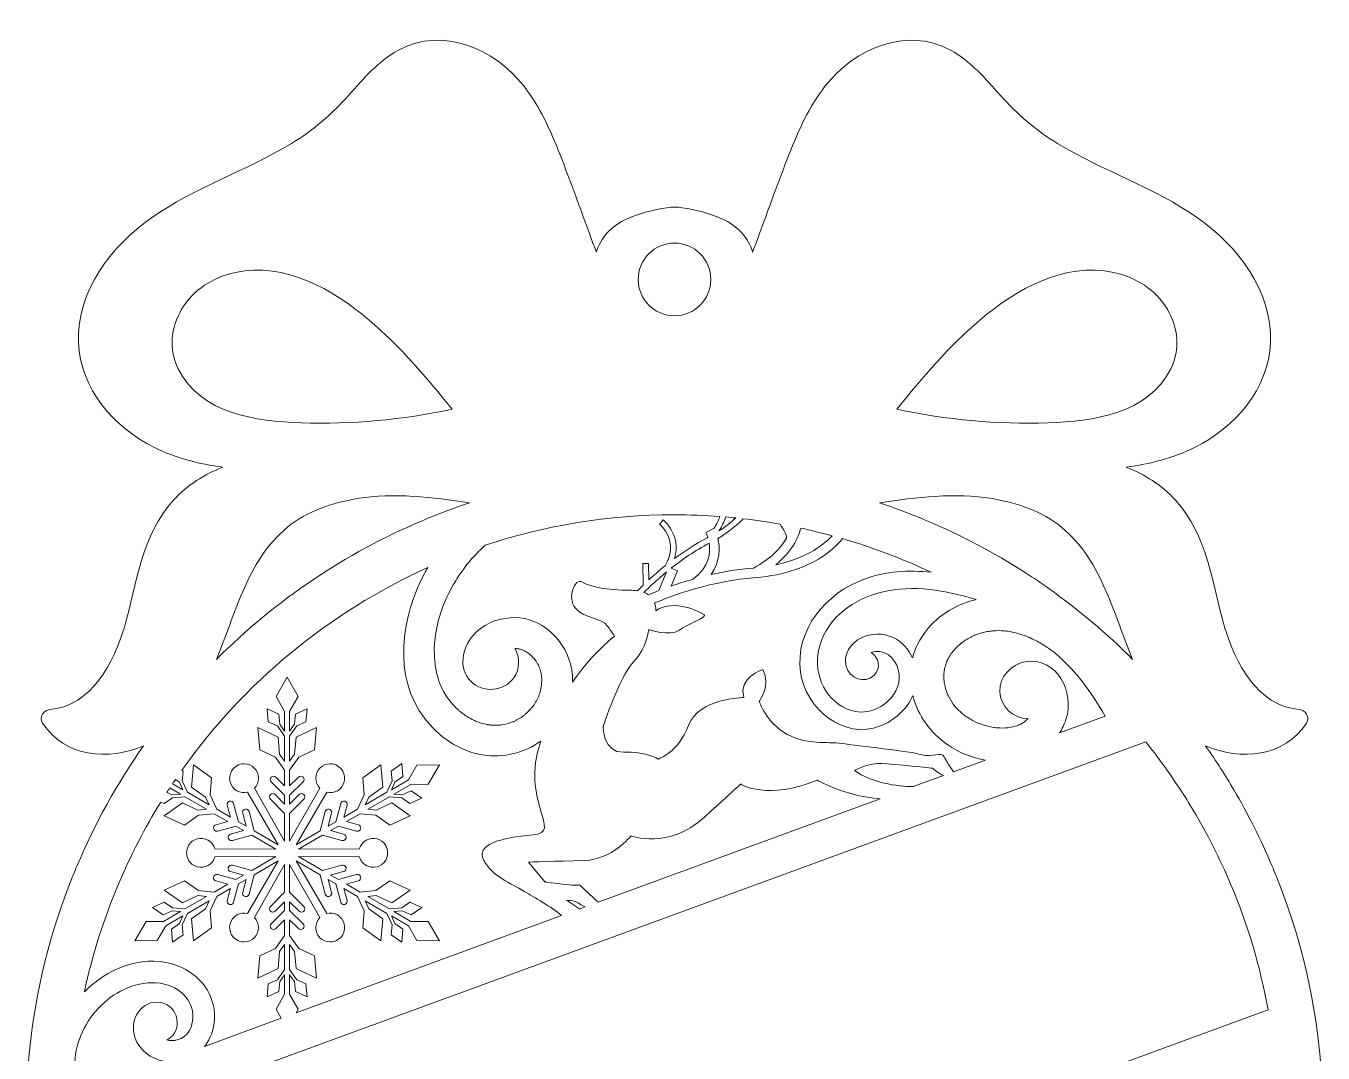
# Model space of a CAD drawing. Extents: x 685 to 835, y -200 to 2.
# Drawn here: x 684.9 to 835.1, y -117.3 to 1.6 of the extents above; entities that cross this region are included whole.
import ezdxf

# ---------------------------------------------------------------- set-up
doc = ezdxf.new("R2010")
doc.units = 0
doc.header["$MEASUREMENT"] = 0
doc.layers.add('Layer 1', color=7, linetype='Continuous', lineweight=0)

msp = doc.modelspace()

# ---------------------------------------------------------------- linework, layer by layer
at = {"layer": 'Layer 1'}
for points, knots in [([(834.88, -118.71), (834.3, -111.49), (832.69, -104.46), (830.07, -97.72), (829.8, -97.02), (829.52, -96.32), (829.22, -95.63), (827.93, -92.57), (826.45, -89.63), (824.79, -86.8), (824.3, -85.97), (823.8, -85.16), (823.29, -84.36), (822.72, -83.47), (822.13, -82.59), (821.52, -81.72), (825.57, -83.45), (830.63, -83.06), (833.21, -79.07), (833.68, -78.35), (833.04, -77.55), (832.3, -77.49), (827.58, -77.11), (824.89, -72.02), (823.73, -67.98), (822.27, -62.93), (821.74, -57.31), (818.04, -53.26), (816.43, -51.5), (814.46, -50.28), (812.32, -49.44), (815.06, -49.08), (817.74, -48.41), (820.25, -47.16), (824.93, -44.83), (828.84, -40.4), (829.04, -34.99), (829.28, -29), (825.24, -23.87), (820.59, -20.58), (815.56, -17.02), (809.61, -15.14), (804.36, -11.96), (801.85, -10.43), (799.72, -8.58), (797.75, -6.39), (796.03, -4.46), (794.29, -2.41), (791.98, -1.16), (786.82, 1.65), (780.86, -1), (777.47, -5.3), (775.6, -7.68), (774.35, -10.45), (773.26, -13.26), (772.02, -16.43), (770.86, -19.65), (769.68, -22.85), (769.47, -23.42), (769.26, -23.98), (769.05, -24.55), (768.59, -22.86), (767.26, -21.48), (765.5, -20.69), (764.06, -20.05), (762.44, -19.63), (760.89, -19.4), (760.6, -19.36), (760.3, -19.34), (760, -19.33), (759.7, -19.34), (759.41, -19.36), (759.11, -19.4), (757.56, -19.63), (755.94, -20.05), (754.5, -20.69), (752.74, -21.48), (751.41, -22.86), (750.96, -24.55), (750.74, -23.98), (750.53, -23.42), (750.32, -22.85), (749.14, -19.65), (747.98, -16.43), (746.74, -13.26), (745.65, -10.45), (744.4, -7.68), (742.53, -5.3), (739.14, -1), (733.18, 1.65), (728.02, -1.16), (725.71, -2.41), (723.97, -4.46), (722.25, -6.39), (720.28, -8.58), (718.16, -10.43), (715.64, -11.96), (710.39, -15.14), (704.44, -17.02), (699.41, -20.58), (694.76, -23.87), (690.72, -29), (690.96, -34.99), (691.16, -40.4), (695.07, -44.83), (699.75, -47.16), (702.26, -48.41), (704.94, -49.08), (707.69, -49.44), (705.54, -50.28), (703.57, -51.5), (701.96, -53.26), (698.26, -57.31), (697.73, -62.93), (696.27, -67.98), (695.11, -72.02), (692.42, -77.11), (687.7, -77.49), (686.96, -77.55), (686.33, -78.35), (686.8, -79.07), (689.38, -83.06), (694.43, -83.45), (698.49, -81.72), (695.44, -86.06), (692.86, -90.7), (690.78, -95.63), (690.48, -96.32), (690.2, -97.02), (689.93, -97.72), (687.31, -104.46), (685.7, -111.49), (685.12, -118.71), (685.09, -119.01), (685.07, -119.31), (685.05, -119.61), (684.98, -120.7), (684.93, -121.79), (684.9, -122.88), (684.88, -123.54), (684.87, -124.2), (684.87, -124.87), (684.87, -134), (686.48, -142.88), (689.66, -151.32), (689.75, -151.55), (689.84, -151.79), (689.93, -152.02), (690.18, -152.67), (690.44, -153.32), (690.72, -153.97), (690.74, -154.02), (690.76, -154.07), (690.78, -154.12), (694.56, -163.06), (699.98, -171.1), (706.88, -178), (713.78, -184.89), (721.81, -190.31), (730.76, -194.09), (740.02, -198.01), (749.86, -200), (760, -200), (770.14, -200), (779.98, -198.01), (789.24, -194.09), (798.19, -190.31), (806.23, -184.89), (813.12, -178), (820.02, -171.1), (825.44, -163.06), (829.22, -154.12), (829.52, -153.42), (829.8, -152.72), (830.07, -152.02), (833.43, -143.37), (835.13, -134.25), (835.13, -124.87), (835.13, -122.8), (835.05, -120.75), (834.88, -118.71)], [0, 0, 0, 0, 1, 1, 1, 2, 2, 2, 3, 3, 3, 4, 4, 4, 5, 5, 5, 6, 6, 6, 7, 7, 7, 8, 8, 8, 9, 9, 9, 10, 10, 10, 11, 11, 11, 12, 12, 12, 13, 13, 13, 14, 14, 14, 15, 15, 15, 16, 16, 16, 17, 17, 17, 18, 18, 18, 19, 19, 19, 20, 20, 20, 21, 21, 21, 22, 22, 22, 23, 23, 23, 24, 24, 24, 25, 25, 25, 26, 26, 26, 27, 27, 27, 28, 28, 28, 29, 29, 29, 30, 30, 30, 31, 31, 31, 32, 32, 32, 33, 33, 33, 34, 34, 34, 35, 35, 35, 36, 36, 36, 37, 37, 37, 38, 38, 38, 39, 39, 39, 40, 40, 40, 41, 41, 41, 42, 42, 42, 43, 43, 43, 44, 44, 44, 45, 45, 45, 46, 46, 46, 47, 47, 47, 48, 48, 48, 49, 49, 49, 50, 50, 50, 51, 51, 51, 52, 52, 52, 53, 53, 53, 54, 54, 54, 55, 55, 55, 56, 56, 56, 57, 57, 57, 58, 58, 58, 59, 59, 59, 60, 60, 60, 60]), ([(760, -23.49), (762.33, -23.49), (764.21, -25.37), (764.21, -27.7), (764.21, -30.02), (762.33, -31.91), (760, -31.91), (757.68, -31.91), (755.79, -30.02), (755.79, -27.7), (755.79, -25.37), (757.68, -23.49), (760, -23.49)], [0, 0, 0, 0, 1, 1, 1, 2, 2, 2, 3, 3, 3, 4, 4, 4, 4]), ([(702.52, -38.07), (701.39, -35.85), (701.66, -33.27), (702.91, -31.16), (704.27, -28.88), (706.57, -27.45), (709.13, -26.9), (714.87, -25.68), (720.41, -28.83), (724.63, -32.41), (728.23, -35.47), (731.3, -39.07), (734.24, -42.74), (728.49, -43.96), (722.62, -44.5), (716.74, -44.31), (711.52, -44.14), (705.16, -43.27), (702.52, -38.07)], [0, 0, 0, 0, 1, 1, 1, 2, 2, 2, 3, 3, 3, 4, 4, 4, 5, 5, 5, 6, 6, 6, 6]), ([(795.37, -32.41), (799.59, -28.83), (805.13, -25.68), (810.87, -26.9), (813.43, -27.45), (815.73, -28.88), (817.09, -31.16), (818.34, -33.27), (818.61, -35.85), (817.48, -38.07), (814.84, -43.27), (808.48, -44.14), (803.26, -44.31), (797.38, -44.5), (791.51, -43.96), (785.76, -42.74), (788.7, -39.07), (791.77, -35.47), (795.37, -32.41)], [0, 0, 0, 0, 1, 1, 1, 2, 2, 2, 3, 3, 3, 4, 4, 4, 5, 5, 5, 6, 6, 6, 6]), ([(710.02, -63.77), (711.24, -61), (712.79, -58.31), (715.17, -56.39), (717.47, -54.55), (720.35, -53.56), (723.22, -53.09), (727.57, -52.38), (731.93, -52.92), (736.27, -53.57), (734.41, -54.19), (732.57, -54.88), (730.76, -55.65), (721.83, -59.42), (713.82, -64.82), (706.93, -71.7), (708.03, -69.07), (708.91, -66.32), (710.02, -63.77)], [0, 0, 0, 0, 1, 1, 1, 2, 2, 2, 3, 3, 3, 4, 4, 4, 5, 5, 5, 6, 6, 6, 6]), ([(796.78, -53.09), (799.66, -53.56), (802.53, -54.55), (804.83, -56.39), (807.21, -58.31), (808.76, -61), (809.98, -63.77), (811.09, -66.32), (811.98, -69.07), (813.07, -71.7), (810.05, -68.68), (806.81, -65.95), (803.37, -63.51), (802.49, -62.88), (801.58, -62.27), (800.67, -61.68), (797.06, -59.36), (793.24, -57.34), (789.24, -55.65), (787.43, -54.88), (785.59, -54.19), (783.73, -53.57), (788.07, -52.92), (792.43, -52.38), (796.78, -53.09)], [0, 0, 0, 0, 1, 1, 1, 2, 2, 2, 3, 3, 3, 4, 4, 4, 5, 5, 5, 6, 6, 6, 7, 7, 7, 8, 8, 8, 8]), ([(738.06, -58.49), (744.96, -56.2), (752.34, -54.96), (760, -54.96), (761.77, -54.96), (763.52, -55.03), (765.26, -55.16), (765.1, -55.58), (764.88, -56.03), (764.6, -56.49), (764.6, -56.49), (763.63, -57.02), (763.63, -57.02), (763.65, -57.05), (763.75, -57.24), (763.85, -57.55), (763.84, -57.57), (763.82, -57.6), (763.8, -57.62), (762.41, -58.34), (761.14, -59.18), (760, -60.02), (760.83, -57.28), (758.71, -55.58), (758.69, -55.56), (758.69, -55.56), (758.28, -56.08), (758.28, -56.08), (758.38, -56.15), (760.59, -57.94), (758.92, -60.86), (758.2, -61.43), (757.56, -61.99), (757.02, -62.5), (757.02, -62.5), (756.99, -60.6), (756.99, -60.6), (756.99, -60.6), (756.33, -60.61), (756.33, -60.61), (756.33, -60.61), (756.36, -63.11), (756.36, -63.11), (756.12, -63.35), (755.9, -63.57), (755.71, -63.76), (755.5, -63.73), (755.27, -63.7), (755.01, -63.7), (751.92, -63.67), (750.17, -63.28), (749.33, -62.74), (748.49, -62.2), (747.5, -64.57), (748.5, -65.75), (749.51, -66.94), (751.59, -66.95), (752.21, -67.8), (752.83, -68.65), (753.06, -69.01), (753.06, -69.01), (753.06, -69.01), (750.72, -70.73), (748.18, -74.32), (748.21, -73.38), (748.07, -72.45), (747.74, -71.56), (746.71, -68.81), (744.02, -66.63), (740.98, -66.88), (739.34, -67.01), (737.71, -67.67), (736.64, -68.96), (735.41, -70.42), (734.92, -72.74), (736.39, -74.23), (737.79, -75.64), (740.24, -75.45), (741.38, -73.84), (742.12, -72.8), (742.09, -71.47), (741.52, -70.42), (741.6, -70.43), (741.74, -70.44), (741.76, -70.44), (741.83, -70.45), (741.9, -70.47), (741.97, -70.48), (742.08, -70.51), (742.19, -70.55), (742.3, -70.58), (742.33, -70.59), (742.43, -70.63), (742.46, -70.64), (742.66, -70.73), (742.86, -70.84), (743.04, -70.97), (743.06, -70.98), (743.15, -71.04), (743.2, -71.08), (743.26, -71.13), (743.34, -71.21), (743.36, -71.22), (743.53, -71.38), (743.69, -71.55), (743.84, -71.73), (743.84, -71.73), (743.84, -71.73), (743.84, -71.73), (743.85, -71.75), (743.86, -71.76), (743.87, -71.78), (743.94, -71.88), (744, -71.97), (744.06, -72.07), (744.12, -72.17), (744.18, -72.27), (744.23, -72.38), (744.26, -72.43), (744.32, -72.56), (744.33, -72.59), (744.41, -72.8), (744.47, -73.01), (744.52, -73.22), (744.55, -73.32), (744.57, -73.43), (744.59, -73.54), (744.59, -73.57), (744.61, -73.72), (744.61, -73.73), (744.62, -74.03), (744.62, -74.33), (744.6, -74.63), (744.59, -74.68), (744.55, -74.99), (744.48, -75.25), (744.34, -75.81), (744.27, -76.03), (744, -76.5), (743.89, -76.7), (743.76, -76.9), (743.63, -77.1), (743.43, -77.39), (743.53, -77.22), (743.58, -77.16), (743.47, -77.3), (743.35, -77.43), (743.23, -77.56), (743.07, -77.73), (742.89, -77.89), (742.72, -78.05), (742.7, -78.07), (742.61, -78.14), (742.59, -78.16), (742.52, -78.22), (742.45, -78.26), (742.38, -78.31), (742.18, -78.45), (741.98, -78.57), (741.77, -78.68), (741.67, -78.74), (741.56, -78.79), (741.46, -78.85), (741.4, -78.88), (741.37, -78.9), (741.35, -78.91), (741.33, -78.91), (741.29, -78.93), (741.23, -78.95), (740.82, -79.1), (740.39, -79.22), (739.95, -79.29), (739.99, -79.28), (739.53, -79.33), (739.47, -79.33), (739.21, -79.33), (738.95, -79.33), (738.69, -79.31), (738.67, -79.3), (738.56, -79.29), (738.49, -79.28), (738.43, -79.27), (738.34, -79.26), (738.32, -79.25), (738.09, -79.21), (737.87, -79.15), (737.65, -79.09), (737.43, -79.02), (737.21, -78.95), (737, -78.86), (736.99, -78.86), (736.98, -78.86), (736.98, -78.86), (736.97, -78.85), (736.96, -78.85), (736.94, -78.84), (736.81, -78.78), (736.68, -78.72), (736.55, -78.65), (736.32, -78.53), (736.09, -78.4), (735.87, -78.26), (735.78, -78.19), (735.68, -78.13), (735.58, -78.06), (735.57, -78.05), (735.47, -77.98), (735.41, -77.94), (735.35, -77.89), (735.26, -77.82), (735.24, -77.81), (735.15, -77.73), (735.07, -77.66), (734.98, -77.58), (734.78, -77.4), (734.59, -77.22), (734.41, -77.02), (733.85, -76.43), (733.35, -75.72), (732.93, -74.76), (732.18, -73.05), (732.02, -70.7), (732.31, -68.85), (732.67, -66.62), (733.33, -64.9), (734.37, -63.08), (734.65, -62.6), (734.95, -62.12), (735.27, -61.65), (735.42, -61.43), (735.58, -61.22), (735.74, -61), (735.95, -60.72), (735.83, -60.88), (735.78, -60.94), (735.89, -60.8), (736.01, -60.66), (736.12, -60.52), (736.72, -59.8), (737.37, -59.13), (738.06, -58.49)], [0, 0, 0, 0, 1, 1, 1, 2, 2, 2, 3, 3, 3, 4, 4, 4, 5, 5, 5, 6, 6, 6, 7, 7, 7, 8, 8, 8, 9, 9, 9, 10, 10, 10, 11, 11, 11, 12, 12, 12, 13, 13, 13, 14, 14, 14, 15, 15, 15, 16, 16, 16, 17, 17, 17, 18, 18, 18, 19, 19, 19, 20, 20, 20, 21, 21, 21, 22, 22, 22, 23, 23, 23, 24, 24, 24, 25, 25, 25, 26, 26, 26, 27, 27, 27, 28, 28, 28, 29, 29, 29, 30, 30, 30, 31, 31, 31, 32, 32, 32, 33, 33, 33, 34, 34, 34, 35, 35, 35, 36, 36, 36, 37, 37, 37, 38, 38, 38, 39, 39, 39, 40, 40, 40, 41, 41, 41, 42, 42, 42, 43, 43, 43, 44, 44, 44, 45, 45, 45, 46, 46, 46, 47, 47, 47, 48, 48, 48, 49, 49, 49, 50, 50, 50, 51, 51, 51, 52, 52, 52, 53, 53, 53, 54, 54, 54, 55, 55, 55, 56, 56, 56, 57, 57, 57, 58, 58, 58, 59, 59, 59, 60, 60, 60, 61, 61, 61, 62, 62, 62, 63, 63, 63, 64, 64, 64, 65, 65, 65, 66, 66, 66, 67, 67, 67, 68, 68, 68, 69, 69, 69, 70, 70, 70, 71, 71, 71, 72, 72, 72, 73, 73, 73, 74, 74, 74, 75, 75, 75, 76, 76, 76, 77, 77, 77, 78, 78, 78, 79, 79, 79, 80, 80, 80, 80]), ([(767.97, -55.42), (769.4, -55.58), (770.83, -55.79), (772.24, -56.04), (772.72, -56.75), (773.05, -57.44), (772.97, -57.66), (772.33, -58.8), (771.18, -60.03), (769.15, -61.12), (767.42, -61.26), (765.76, -61.54), (764.23, -61.89), (765.33, -60.33), (765.27, -58.74), (765.03, -57.69), (766.27, -56.96), (767.23, -56.17), (767.97, -55.42)], [0, 0, 0, 0, 1, 1, 1, 2, 2, 2, 3, 3, 3, 4, 4, 4, 5, 5, 5, 6, 6, 6, 6]), ([(765.93, -55.21), (766.32, -55.25), (766.71, -55.28), (767.09, -55.32), (766.56, -55.83), (765.92, -56.34), (765.15, -56.83), (765.5, -56.27), (765.75, -55.73), (765.93, -55.21)], [0, 0, 0, 0, 1, 1, 1, 2, 2, 2, 3, 3, 3, 3]), ([(773.89, -58.29), (773.89, -58.29), (773.9, -58.3), (773.9, -58.3), (773.92, -58.27), (773.93, -58.22), (773.95, -58.19), (774.27, -57.61), (774.48, -57.04), (774.62, -56.5), (775.85, -56.77), (777.07, -57.06), (778.28, -57.39), (777.52, -58.19), (775.49, -59.96), (771.72, -60.76), (772.72, -59.95), (773.41, -59.11), (773.89, -58.29)], [0, 0, 0, 0, 1, 1, 1, 2, 2, 2, 3, 3, 3, 4, 4, 4, 5, 5, 5, 6, 6, 6, 6]), ([(779.47, -57.72), (783.02, -58.76), (786.45, -60.06), (789.75, -61.62), (787.12, -61.33), (784.49, -61.48), (781.96, -62.41), (777.57, -64.03), (773.91, -68.28), (774.6, -73.2), (775.19, -77.39), (779.6, -81.1), (783.87, -79.41), (785.47, -78.78), (786.91, -77.51), (787.6, -75.9), (788.21, -78.22), (789.63, -80.18), (791.65, -81.59), (792.92, -82.48), (794.45, -83.09), (796.04, -83.36), (796.04, -83.36), (792.32, -84.72), (792.32, -84.72), (791.95, -84.16), (791.43, -83.35), (791.23, -82.97), (790.92, -82.34), (789.83, -83.11), (788.59, -82.73), (787.36, -82.36), (781.21, -81.69), (779.38, -81.44), (777.56, -81.18), (775.47, -81.68), (773.07, -80.38), (770.67, -79.08), (769.81, -76.56), (769.81, -76.56), (769.81, -76.56), (771.23, -74.74), (770.22, -72.89), (770.22, -72.89), (767.32, -73.82), (768.03, -76.11), (768.03, -76.11), (762.78, -76.2), (761.62, -79.35), (760.46, -82.49), (758.11, -83.24), (758.11, -83.24), (758.11, -83.24), (756.54, -82.33), (754.12, -82.45), (751.71, -82.57), (751.74, -79.48), (751.74, -79.48), (751.74, -79.48), (753.56, -73.84), (755.23, -72.03), (756.9, -70.22), (756.99, -68.26), (756.99, -68.26), (756.99, -68.26), (759.5, -69.07), (760.52, -68.34), (761.55, -67.6), (763.92, -66.76), (763.42, -66.5), (762.92, -66.23), (760.08, -64.63), (757.83, -66.06), (757.83, -66.06), (757.88, -65.64), (757.7, -65.16), (759.87, -64.25), (764.38, -62.61), (769.37, -62.23), (772.9, -61.96), (775.37, -60.92), (776.99, -59.89), (778.46, -58.95), (779.23, -58.03), (779.47, -57.72)], [0, 0, 0, 0, 1, 1, 1, 2, 2, 2, 3, 3, 3, 4, 4, 4, 5, 5, 5, 6, 6, 6, 7, 7, 7, 8, 8, 8, 9, 9, 9, 10, 10, 10, 11, 11, 11, 12, 12, 12, 13, 13, 13, 14, 14, 14, 15, 15, 15, 16, 16, 16, 17, 17, 17, 18, 18, 18, 19, 19, 19, 20, 20, 20, 21, 21, 21, 22, 22, 22, 23, 23, 23, 24, 24, 24, 25, 25, 25, 26, 26, 26, 27, 27, 27, 28, 28, 28, 28]), ([(759.62, -61.14), (760.88, -60.15), (762.37, -59.12), (764.02, -58.25), (764.2, -59.34), (764.04, -60.97), (762.16, -62.41), (761.23, -62.68), (760.38, -62.95), (759.61, -63.22), (759.61, -63.22), (760.34, -61.44), (760.34, -61.44), (760.34, -61.44), (759.62, -61.14), (759.62, -61.14)], [0, 0, 0, 0, 1, 1, 1, 2, 2, 2, 3, 3, 3, 4, 4, 4, 5, 5, 5, 5]), ([(715.42, -110.48), (715.42, -110.48), (715.42, -108.21), (715.42, -108.21), (715.42, -108.21), (715.98, -108.99), (715.98, -108.99), (715.98, -108.99), (716.09, -110.14), (716.09, -110.14), (716.09, -110.14), (717.45, -110.78), (717.45, -110.78), (717.45, -110.78), (717.3, -109.29), (717.3, -109.29), (717.3, -109.29), (716.26, -108.8), (716.26, -108.8), (716.26, -108.8), (715.42, -107.61), (715.42, -107.61), (715.42, -107.61), (715.42, -104.71), (715.42, -104.71), (715.42, -104.71), (716, -105.53), (716, -105.53), (716, -105.53), (716.19, -107.51), (716.19, -107.51), (716.19, -107.51), (718.53, -108.61), (718.53, -108.61), (718.53, -108.61), (718.29, -106.03), (718.29, -106.03), (718.29, -106.03), (716.48, -105.19), (716.48, -105.19), (716.48, -105.19), (715.42, -103.69), (715.42, -103.69), (715.42, -103.69), (715.42, -101.87), (715.42, -101.87), (715.42, -101.87), (716.43, -102.87), (716.43, -102.87), (716.5, -102.95), (716.6, -102.98), (716.7, -102.98), (716.8, -102.98), (716.89, -102.95), (716.97, -102.87), (717.12, -102.72), (717.12, -102.48), (716.97, -102.33), (716.97, -102.33), (715.42, -100.78), (715.42, -100.78), (715.42, -100.78), (715.42, -99.76), (715.42, -99.76), (715.42, -99.76), (716.52, -100.86), (716.52, -100.86), (716.6, -100.93), (716.69, -100.97), (716.79, -100.97), (716.89, -100.97), (716.99, -100.93), (717.07, -100.86), (717.22, -100.71), (717.22, -100.46), (717.07, -100.31), (717.07, -100.31), (715.42, -98.67), (715.42, -98.67), (715.42, -98.67), (715.42, -95.47), (715.42, -95.47), (715.42, -95.47), (718.91, -101.6), (718.91, -101.6), (718.63, -101.9), (718.45, -102.3), (718.45, -102.75), (718.45, -103.67), (719.19, -104.42), (720.11, -104.42), (720.42, -104.42), (720.71, -104.33), (720.95, -104.19), (721.2, -104.05), (721.42, -103.84), (721.57, -103.58), (722.03, -102.78), (721.76, -101.76), (720.96, -101.3), (720.57, -101.08), (720.13, -101.03), (719.73, -101.13), (719.73, -101.13), (716.16, -95.04), (716.16, -95.04), (716.16, -95.04), (718.94, -96.64), (718.94, -96.64), (718.94, -96.64), (719.54, -98.89), (719.54, -98.89), (719.59, -99.06), (719.74, -99.17), (719.91, -99.17), (719.94, -99.17), (719.98, -99.17), (720.01, -99.16), (720.22, -99.1), (720.34, -98.89), (720.28, -98.69), (720.28, -98.69), (719.88, -97.19), (719.88, -97.19), (719.88, -97.19), (720.76, -97.7), (720.76, -97.7), (720.76, -97.7), (721.33, -99.81), (721.33, -99.81), (721.38, -99.98), (721.53, -100.09), (721.7, -100.09), (721.73, -100.09), (721.77, -100.09), (721.8, -100.08), (722.01, -100.03), (722.13, -99.81), (722.07, -99.61), (722.07, -99.61), (721.71, -98.24), (721.71, -98.24), (721.71, -98.24), (723.28, -99.15), (723.28, -99.15), (723.28, -99.15), (724.05, -100.82), (724.05, -100.82), (724.05, -100.82), (723.88, -102.8), (723.88, -102.8), (723.88, -102.8), (725.99, -104.3), (725.99, -104.3), (725.99, -104.3), (726.21, -101.73), (726.21, -101.73), (726.21, -101.73), (724.59, -100.57), (724.59, -100.57), (724.59, -100.57), (724.17, -99.66), (724.17, -99.66), (724.17, -99.66), (726.68, -101.11), (726.68, -101.11), (726.68, -101.11), (727.29, -102.43), (727.29, -102.43), (727.29, -102.43), (727.19, -103.58), (727.19, -103.58), (727.19, -103.58), (728.41, -104.45), (728.41, -104.45), (728.41, -104.45), (728.54, -102.95), (728.54, -102.95), (728.54, -102.95), (727.6, -102.28), (727.6, -102.28), (727.6, -102.28), (727.2, -101.41), (727.2, -101.41), (727.2, -101.41), (729.17, -102.55), (729.17, -102.55), (729.17, -102.55), (730.17, -104.27), (730.17, -104.27), (730.17, -104.27), (732.76, -104.28), (732.76, -104.28), (732.76, -104.28), (731.45, -102.05), (731.45, -102.05), (731.45, -102.05), (729.46, -102.04), (729.46, -102.04), (729.46, -102.04), (727.49, -100.9), (727.49, -100.9), (727.49, -100.9), (728.45, -100.81), (728.45, -100.81), (728.45, -100.81), (729.5, -101.29), (729.5, -101.29), (729.5, -101.29), (730.73, -100.43), (730.73, -100.43), (730.73, -100.43), (729.36, -99.81), (729.36, -99.81), (729.36, -99.81), (728.42, -100.47), (728.42, -100.47), (728.42, -100.47), (726.98, -100.6), (726.98, -100.6), (726.98, -100.6), (724.46, -99.15), (724.46, -99.15), (724.46, -99.15), (725.46, -99.06), (725.46, -99.06), (725.46, -99.06), (727.27, -99.89), (727.27, -99.89), (727.27, -99.89), (729.39, -98.41), (729.39, -98.41), (729.39, -98.41), (727.04, -97.33), (727.04, -97.33), (727.04, -97.33), (725.4, -98.48), (725.4, -98.48), (725.4, -98.48), (723.58, -98.64), (723.58, -98.64), (723.58, -98.64), (722, -97.73), (722, -97.73), (722, -97.73), (723.37, -97.36), (723.37, -97.36), (723.57, -97.31), (723.7, -97.1), (723.64, -96.89), (723.59, -96.69), (723.38, -96.57), (723.17, -96.62), (723.17, -96.62), (721.06, -97.19), (721.06, -97.19), (721.06, -97.19), (720.17, -96.68), (720.17, -96.68), (720.17, -96.68), (721.67, -96.28), (721.67, -96.28), (721.88, -96.22), (722, -96.01), (721.95, -95.8), (721.89, -95.6), (721.68, -95.48), (721.47, -95.53), (721.47, -95.53), (719.23, -96.13), (719.23, -96.13), (719.23, -96.13), (716.46, -94.53), (716.46, -94.53), (716.46, -94.53), (723.51, -94.57), (723.51, -94.57), (723.63, -94.97), (723.89, -95.33), (724.28, -95.55), (725.07, -96.01), (726.09, -95.74), (726.55, -94.94), (726.7, -94.68), (726.78, -94.39), (726.77, -94.1), (726.78, -93.82), (726.7, -93.53), (726.55, -93.26), (726.09, -92.47), (725.07, -92.2), (724.28, -92.65), (723.89, -92.88), (723.63, -93.24), (723.51, -93.63), (723.51, -93.63), (716.46, -93.68), (716.46, -93.68), (716.46, -93.68), (719.23, -92.07), (719.23, -92.07), (719.23, -92.07), (721.47, -92.68), (721.47, -92.68), (721.51, -92.68), (721.54, -92.69), (721.57, -92.69), (721.74, -92.69), (721.9, -92.58), (721.95, -92.4), (722, -92.2), (721.88, -91.99), (721.67, -91.93), (721.67, -91.93), (720.17, -91.53), (720.17, -91.53), (720.17, -91.53), (721.06, -91.02), (721.06, -91.02), (721.06, -91.02), (723.17, -91.59), (723.17, -91.59), (723.2, -91.6), (723.24, -91.6), (723.27, -91.6), (723.44, -91.6), (723.59, -91.49), (723.64, -91.31), (723.7, -91.11), (723.57, -90.9), (723.37, -90.84), (723.37, -90.84), (722, -90.48), (722, -90.48), (722, -90.48), (723.58, -89.57), (723.58, -89.57), (723.58, -89.57), (725.4, -89.73), (725.4, -89.73), (725.4, -89.73), (727.04, -90.88), (727.04, -90.88), (727.04, -90.88), (729.39, -89.8), (729.39, -89.8), (729.39, -89.8), (727.27, -88.32), (727.27, -88.32), (727.27, -88.32), (725.46, -89.15), (725.46, -89.15), (725.46, -89.15), (724.46, -89.06), (724.46, -89.06), (724.46, -89.06), (726.98, -87.6), (726.98, -87.6), (726.98, -87.6), (728.42, -87.73), (728.42, -87.73), (728.42, -87.73), (729.36, -88.4), (729.36, -88.4), (729.36, -88.4), (730.73, -87.77), (730.73, -87.77), (730.73, -87.77), (729.5, -86.91), (729.5, -86.91), (729.5, -86.91), (728.45, -87.39), (728.45, -87.39), (728.45, -87.39), (727.49, -87.31), (727.49, -87.31), (727.49, -87.31), (729.46, -86.17), (729.46, -86.17), (729.46, -86.17), (731.45, -86.16), (731.45, -86.16), (731.45, -86.16), (732.76, -83.93), (732.76, -83.93), (732.76, -83.93), (730.17, -83.94), (730.17, -83.94), (730.17, -83.94), (729.17, -85.66), (729.17, -85.66), (729.17, -85.66), (727.2, -86.8), (727.2, -86.8), (727.2, -86.8), (727.6, -85.93), (727.6, -85.93), (727.6, -85.93), (728.54, -85.25), (728.54, -85.25), (728.54, -85.25), (728.41, -83.76), (728.41, -83.76), (728.41, -83.76), (727.19, -84.63), (727.19, -84.63), (727.19, -84.63), (727.29, -85.78), (727.29, -85.78), (727.29, -85.78), (726.68, -87.09), (726.68, -87.09), (726.68, -87.09), (724.17, -88.55), (724.17, -88.55), (724.17, -88.55), (724.59, -87.64), (724.59, -87.64), (724.59, -87.64), (726.21, -86.48), (726.21, -86.48), (726.21, -86.48), (725.99, -83.9), (725.99, -83.9), (725.99, -83.9), (723.88, -85.41), (723.88, -85.41), (723.88, -85.41), (724.05, -87.39), (724.05, -87.39), (724.05, -87.39), (723.28, -89.06), (723.28, -89.06), (723.28, -89.06), (721.71, -89.97), (721.71, -89.97), (721.71, -89.97), (722.07, -88.6), (722.07, -88.6), (722.13, -88.39), (722.01, -88.18), (721.8, -88.13), (721.6, -88.07), (721.39, -88.19), (721.33, -88.4), (721.33, -88.4), (720.76, -90.51), (720.76, -90.51), (720.76, -90.51), (719.88, -91.02), (719.88, -91.02), (719.88, -91.02), (720.28, -89.52), (720.28, -89.52), (720.34, -89.32), (720.22, -89.11), (720.01, -89.05), (719.81, -89), (719.59, -89.12), (719.54, -89.32), (719.54, -89.32), (718.94, -91.57), (718.94, -91.57), (718.94, -91.57), (716.16, -93.17), (716.16, -93.17), (716.16, -93.17), (719.73, -87.08), (719.73, -87.08), (720.13, -87.18), (720.57, -87.13), (720.96, -86.91), (721.76, -86.45), (722.03, -85.43), (721.57, -84.63), (721.42, -84.37), (721.2, -84.16), (720.95, -84.02), (720.71, -83.88), (720.42, -83.79), (720.11, -83.79), (719.19, -83.79), (718.45, -84.54), (718.45, -85.46), (718.45, -85.9), (718.63, -86.31), (718.91, -86.61), (718.91, -86.61), (715.42, -92.74), (715.42, -92.74), (715.42, -92.74), (715.42, -89.54), (715.42, -89.54), (715.42, -89.54), (717.07, -87.89), (717.07, -87.89), (717.22, -87.74), (717.22, -87.5), (717.07, -87.35), (716.91, -87.2), (716.67, -87.2), (716.52, -87.35), (716.52, -87.35), (715.42, -88.45), (715.42, -88.45), (715.42, -88.45), (715.42, -87.43), (715.42, -87.43), (715.42, -87.43), (716.97, -85.88), (716.97, -85.88), (717.12, -85.73), (717.12, -85.49), (716.97, -85.34), (716.82, -85.19), (716.58, -85.19), (716.43, -85.34), (716.43, -85.34), (715.42, -86.34), (715.42, -86.34), (715.42, -86.34), (715.42, -84.52), (715.42, -84.52), (715.42, -84.52), (716.48, -83.02), (716.48, -83.02), (716.48, -83.02), (718.29, -82.18), (718.29, -82.18), (718.29, -82.18), (718.53, -79.6), (718.53, -79.6), (718.53, -79.6), (716.19, -80.7), (716.19, -80.7), (716.19, -80.7), (716, -82.68), (716, -82.68), (716, -82.68), (715.42, -83.5), (715.42, -83.5), (715.42, -83.5), (715.42, -80.59), (715.42, -80.59), (715.42, -80.59), (716.26, -79.41), (716.26, -79.41), (716.26, -79.41), (717.3, -78.92), (717.3, -78.92), (717.3, -78.92), (717.45, -77.43), (717.45, -77.43), (717.45, -77.43), (716.09, -78.06), (716.09, -78.06), (716.09, -78.06), (715.98, -79.22), (715.98, -79.22), (715.98, -79.22), (715.42, -80), (715.42, -80), (715.42, -80), (715.42, -77.73), (715.42, -77.73), (715.42, -77.73), (716.41, -76), (716.41, -76), (716.41, -76), (715.13, -73.75), (715.13, -73.75), (715.13, -73.75), (713.85, -76), (713.85, -76), (713.85, -76), (714.84, -77.73), (714.84, -77.73), (714.84, -77.73), (714.84, -80), (714.84, -80), (714.84, -80), (714.28, -79.22), (714.28, -79.22), (714.28, -79.22), (714.17, -78.06), (714.17, -78.06), (714.17, -78.06), (712.81, -77.43), (712.81, -77.43), (712.81, -77.43), (712.95, -78.92), (712.95, -78.92), (712.95, -78.92), (714, -79.41), (714, -79.41), (714, -79.41), (714.84, -80.59), (714.84, -80.59), (714.84, -80.59), (714.84, -83.5), (714.84, -83.5), (714.84, -83.5), (714.26, -82.68), (714.26, -82.68), (714.26, -82.68), (714.07, -80.7), (714.07, -80.7), (714.07, -80.7), (711.73, -79.6), (711.73, -79.6), (711.73, -79.6), (711.97, -82.18), (711.97, -82.18), (711.97, -82.18), (713.78, -83.02), (713.78, -83.02), (713.78, -83.02), (714.84, -84.52), (714.84, -84.52), (714.84, -84.52), (714.84, -86.34), (714.84, -86.34), (714.84, -86.34), (713.83, -85.34), (713.83, -85.34), (713.68, -85.19), (713.44, -85.19), (713.29, -85.34), (713.14, -85.49), (713.14, -85.73), (713.29, -85.88), (713.29, -85.88), (714.84, -87.43), (714.84, -87.43), (714.84, -87.43), (714.84, -88.45), (714.84, -88.45), (714.84, -88.45), (713.74, -87.35), (713.74, -87.35), (713.59, -87.2), (713.34, -87.2), (713.19, -87.35), (713.04, -87.5), (713.04, -87.74), (713.19, -87.89), (713.19, -87.89), (714.84, -89.54), (714.84, -89.54), (714.84, -89.54), (714.84, -92.74), (714.84, -92.74), (714.84, -92.74), (711.35, -86.61), (711.35, -86.61), (711.63, -86.31), (711.81, -85.9), (711.81, -85.46), (711.81, -84.54), (711.07, -83.79), (710.15, -83.79), (709.84, -83.79), (709.55, -83.88), (709.31, -84.02), (709.06, -84.16), (708.84, -84.37), (708.69, -84.63), (708.23, -85.43), (708.5, -86.45), (709.3, -86.91), (709.69, -87.13), (710.13, -87.18), (710.53, -87.08), (710.53, -87.08), (714.1, -93.17), (714.1, -93.17), (714.1, -93.17), (711.32, -91.57), (711.32, -91.57), (711.32, -91.57), (710.72, -89.32), (710.72, -89.32), (710.66, -89.12), (710.45, -89), (710.25, -89.05), (710.04, -89.11), (709.92, -89.32), (709.98, -89.52), (709.98, -89.52), (710.38, -91.02), (710.38, -91.02), (710.38, -91.02), (709.49, -90.51), (709.49, -90.51), (709.49, -90.51), (708.93, -88.4), (708.93, -88.4), (708.87, -88.19), (708.66, -88.07), (708.46, -88.13), (708.25, -88.18), (708.13, -88.39), (708.19, -88.6), (708.19, -88.6), (708.55, -89.97), (708.55, -89.97), (708.55, -89.97), (706.98, -89.06), (706.98, -89.06), (706.98, -89.06), (706.21, -87.39), (706.21, -87.39), (706.21, -87.39), (706.38, -85.41), (706.38, -85.41), (706.38, -85.41), (704.27, -83.9), (704.27, -83.9), (704.27, -83.9), (704.05, -86.48), (704.05, -86.48), (704.05, -86.48), (705.67, -87.64), (705.67, -87.64), (705.67, -87.64), (706.09, -88.55), (706.09, -88.55), (706.09, -88.55), (703.58, -87.09), (703.58, -87.09), (703.58, -87.09), (702.97, -85.78), (702.97, -85.78), (702.97, -85.78), (703.07, -84.63), (703.07, -84.63), (703.07, -84.63), (702.94, -84.53), (702.94, -84.53), (710.13, -74.39), (719.96, -66.24), (731.42, -61.08), (731.29, -61.3), (731.16, -61.53), (731.04, -61.75), (728.32, -66.81), (727.35, -73.67), (731.04, -78.51), (732.68, -80.66), (735.07, -82.34), (737.79, -82.76), (740.17, -83.12), (742.59, -82.55), (744.51, -81.16), (742.02, -88.22), (747.23, -91.72), (743.6, -92.03), (739.82, -92.36), (736.91, -93.13), (737.91, -94.98), (738.92, -96.83), (740.99, -97.6), (742.6, -98.56), (743.78, -99.28), (745.73, -100.35), (746.9, -101.36), (746.9, -101.36), (716.18, -112.62), (716.18, -112.62), (716.18, -112.62), (716.41, -112.21), (716.41, -112.21), (716.41, -112.21), (715.42, -110.48), (715.42, -110.48)], [0, 0, 0, 0, 1, 1, 1, 2, 2, 2, 3, 3, 3, 4, 4, 4, 5, 5, 5, 6, 6, 6, 7, 7, 7, 8, 8, 8, 9, 9, 9, 10, 10, 10, 11, 11, 11, 12, 12, 12, 13, 13, 13, 14, 14, 14, 15, 15, 15, 16, 16, 16, 17, 17, 17, 18, 18, 18, 19, 19, 19, 20, 20, 20, 21, 21, 21, 22, 22, 22, 23, 23, 23, 24, 24, 24, 25, 25, 25, 26, 26, 26, 27, 27, 27, 28, 28, 28, 29, 29, 29, 30, 30, 30, 31, 31, 31, 32, 32, 32, 33, 33, 33, 34, 34, 34, 35, 35, 35, 36, 36, 36, 37, 37, 37, 38, 38, 38, 39, 39, 39, 40, 40, 40, 41, 41, 41, 42, 42, 42, 43, 43, 43, 44, 44, 44, 45, 45, 45, 46, 46, 46, 47, 47, 47, 48, 48, 48, 49, 49, 49, 50, 50, 50, 51, 51, 51, 52, 52, 52, 53, 53, 53, 54, 54, 54, 55, 55, 55, 56, 56, 56, 57, 57, 57, 58, 58, 58, 59, 59, 59, 60, 60, 60, 61, 61, 61, 62, 62, 62, 63, 63, 63, 64, 64, 64, 65, 65, 65, 66, 66, 66, 67, 67, 67, 68, 68, 68, 69, 69, 69, 70, 70, 70, 71, 71, 71, 72, 72, 72, 73, 73, 73, 74, 74, 74, 75, 75, 75, 76, 76, 76, 77, 77, 77, 78, 78, 78, 79, 79, 79, 80, 80, 80, 81, 81, 81, 82, 82, 82, 83, 83, 83, 84, 84, 84, 85, 85, 85, 86, 86, 86, 87, 87, 87, 88, 88, 88, 89, 89, 89, 90, 90, 90, 91, 91, 91, 92, 92, 92, 93, 93, 93, 94, 94, 94, 95, 95, 95, 96, 96, 96, 97, 97, 97, 98, 98, 98, 99, 99, 99, 100, 100, 100, 101, 101, 101, 102, 102, 102, 103, 103, 103, 104, 104, 104, 105, 105, 105, 106, 106, 106, 107, 107, 107, 108, 108, 108, 109, 109, 109, 110, 110, 110, 111, 111, 111, 112, 112, 112, 113, 113, 113, 114, 114, 114, 115, 115, 115, 116, 116, 116, 117, 117, 117, 118, 118, 118, 119, 119, 119, 120, 120, 120, 121, 121, 121, 122, 122, 122, 123, 123, 123, 124, 124, 124, 125, 125, 125, 126, 126, 126, 127, 127, 127, 128, 128, 128, 129, 129, 129, 130, 130, 130, 131, 131, 131, 132, 132, 132, 133, 133, 133, 134, 134, 134, 135, 135, 135, 136, 136, 136, 137, 137, 137, 138, 138, 138, 139, 139, 139, 140, 140, 140, 141, 141, 141, 142, 142, 142, 143, 143, 143, 144, 144, 144, 145, 145, 145, 146, 146, 146, 147, 147, 147, 148, 148, 148, 149, 149, 149, 150, 150, 150, 151, 151, 151, 152, 152, 152, 153, 153, 153, 154, 154, 154, 155, 155, 155, 156, 156, 156, 157, 157, 157, 158, 158, 158, 159, 159, 159, 160, 160, 160, 161, 161, 161, 162, 162, 162, 163, 163, 163, 164, 164, 164, 165, 165, 165, 166, 166, 166, 167, 167, 167, 168, 168, 168, 169, 169, 169, 170, 170, 170, 171, 171, 171, 172, 172, 172, 173, 173, 173, 174, 174, 174, 175, 175, 175, 176, 176, 176, 177, 177, 177, 178, 178, 178, 179, 179, 179, 180, 180, 180, 181, 181, 181, 182, 182, 182, 183, 183, 183, 184, 184, 184, 185, 185, 185, 186, 186, 186, 187, 187, 187, 188, 188, 188, 189, 189, 189, 190, 190, 190, 191, 191, 191, 192, 192, 192, 193, 193, 193, 194, 194, 194, 195, 195, 195, 196, 196, 196, 197, 197, 197, 198, 198, 198, 199, 199, 199, 200, 200, 200, 201, 201, 201, 202, 202, 202, 203, 203, 203, 204, 204, 204, 205, 205, 205, 206, 206, 206, 207, 207, 207, 208, 208, 208, 209, 209, 209, 210, 210, 210, 211, 211, 211, 212, 212, 212, 213, 213, 213, 214, 214, 214, 215, 215, 215, 216, 216, 216, 217, 217, 217, 218, 218, 218, 219, 219, 219, 220, 220, 220, 221, 221, 221, 222, 222, 222, 223, 223, 223, 224, 224, 224, 225, 225, 225, 226, 226, 226, 227, 227, 227, 228, 228, 228, 229, 229, 229, 230, 230, 230, 231, 231, 231, 232, 232, 232, 233, 233, 233, 234, 234, 234, 235, 235, 235, 236, 236, 236, 237, 237, 237, 238, 238, 238, 239, 239, 239, 240, 240, 240, 241, 241, 241, 242, 242, 242, 243, 243, 243, 244, 244, 244, 245, 245, 245, 246, 246, 246, 247, 247, 247, 248, 248, 248, 249, 249, 249, 250, 250, 250, 251, 251, 251, 252, 252, 252, 253, 253, 253, 254, 254, 254, 255, 255, 255, 256, 256, 256, 257, 257, 257, 258, 258, 258, 258]), ([(756.46, -63.95), (757.09, -63.31), (757.98, -62.48), (759.07, -61.58), (759.07, -61.58), (758.18, -63.74), (758.18, -63.74), (757.72, -63.92), (757.32, -64.09), (756.99, -64.23), (756.84, -64.13), (756.66, -64.03), (756.46, -63.95)], [0, 0, 0, 0, 1, 1, 1, 2, 2, 2, 3, 3, 3, 4, 4, 4, 4]), ([(779.88, -72.52), (780.26, -73.89), (782, -74.58), (783.1, -73.55), (783.99, -72.7), (783.65, -71.46), (782.78, -70.9), (783.11, -70.78), (783.49, -70.75), (783.83, -70.8), (785.27, -71.01), (786.1, -72.56), (786.04, -73.91), (785.97, -75.26), (785.03, -76.48), (783.91, -77.16), (782.71, -77.88), (781.3, -78.01), (780.01, -77.46), (777.18, -76.26), (775.99, -72.96), (776.82, -70.13), (777.79, -66.81), (780.77, -64.68), (784.02, -63.9), (787.67, -63.02), (791.4, -63.72), (794.95, -64.77), (793, -65.24), (791.17, -66.21), (789.77, -67.68), (788.73, -68.77), (787.96, -70.11), (787.57, -71.54), (787.13, -70.53), (786.36, -69.66), (785.32, -69.18), (784.16, -68.64), (782.8, -68.63), (781.65, -69.2), (780.44, -69.79), (779.5, -71.15), (779.88, -72.52)], [0, 0, 0, 0, 1, 1, 1, 2, 2, 2, 3, 3, 3, 4, 4, 4, 5, 5, 5, 6, 6, 6, 7, 7, 7, 8, 8, 8, 9, 9, 9, 10, 10, 10, 11, 11, 11, 12, 12, 12, 13, 13, 13, 14, 14, 14, 14]), ([(800.62, -71.99), (798.98, -72.27), (797.64, -73.71), (797.69, -75.41), (797.73, -77.22), (799.25, -78.55), (800.95, -78.57), (800.85, -78.66), (800.62, -78.87), (800.63, -78.87), (800.49, -78.97), (800.35, -79.06), (800.2, -79.14), (800.13, -79.18), (799.74, -79.34), (799.81, -79.33), (799.59, -79.4), (799.37, -79.47), (799.15, -79.53), (799.05, -79.55), (798.52, -79.62), (798.65, -79.62), (798.22, -79.65), (797.79, -79.66), (797.36, -79.62), (797.26, -79.62), (797.17, -79.61), (797.07, -79.6), (797.06, -79.6), (797.04, -79.59), (797.01, -79.59), (796.73, -79.54), (796.45, -79.48), (796.17, -79.4), (795.96, -79.35), (795.76, -79.28), (795.55, -79.21), (795.48, -79.19), (795.15, -79.06), (795.14, -79.07), (794.72, -78.88), (794.32, -78.66), (793.93, -78.41), (793.85, -78.36), (793.78, -78.31), (793.7, -78.26), (793.68, -78.25), (793.58, -78.17), (793.52, -78.13), (793.48, -78.1), (793.44, -78.07), (793.43, -78.06), (793.34, -77.98), (793.25, -77.91), (793.16, -77.82), (793, -77.68), (792.84, -77.53), (792.69, -77.37), (792.61, -77.28), (792.53, -77.19), (792.45, -77.09), (792.42, -77.06), (792.32, -76.92), (792.29, -76.89), (792.06, -76.54), (791.86, -76.19), (791.67, -75.82), (791.65, -75.8), (791.62, -75.72), (791.6, -75.67), (791.58, -75.61), (791.56, -75.55), (791.54, -75.49), (791.44, -75.22), (791.36, -74.94), (791.3, -74.66), (791.28, -74.57), (791.27, -74.47), (791.25, -74.38), (791.24, -74.37), (791.24, -74.36), (791.24, -74.35), (791.24, -74.35), (791.24, -74.34), (791.24, -74.34), (791.23, -74.11), (791.2, -73.89), (791.2, -73.67), (791.2, -73.45), (791.22, -73.24), (791.24, -73.02), (791.24, -73.01), (791.24, -72.99), (791.25, -72.97), (791.28, -72.84), (791.31, -72.7), (791.34, -72.56), (791.39, -72.38), (791.47, -72.2), (791.52, -72.01), (791.52, -72), (791.52, -71.99), (791.52, -71.98), (791.55, -71.92), (791.58, -71.86), (791.61, -71.8), (791.7, -71.63), (791.79, -71.46), (791.89, -71.29), (791.93, -71.22), (791.98, -71.16), (792.02, -71.09), (792.02, -71.09), (792.1, -70.97), (792.16, -70.9), (792.22, -70.82), (792.39, -70.62), (792.43, -70.57), (792.58, -70.41), (792.74, -70.25), (792.9, -70.1), (792.94, -70.06), (793.15, -69.88), (793.22, -69.82), (793.25, -69.8), (793.27, -69.78), (793.28, -69.77), (793.4, -69.69), (793.51, -69.61), (793.63, -69.53), (793.98, -69.3), (794.36, -69.1), (794.74, -68.92), (794.75, -68.92), (794.77, -68.91), (794.79, -68.9), (794.86, -68.87), (794.95, -68.84), (794.98, -68.83), (795.19, -68.75), (795.41, -68.68), (795.62, -68.62), (795.81, -68.57), (796.01, -68.52), (796.2, -68.48), (796.31, -68.46), (796.96, -68.39), (796.51, -68.42), (796.97, -68.39), (797.42, -68.36), (797.88, -68.38), (798.1, -68.39), (798.32, -68.41), (798.55, -68.43), (798.19, -68.4), (798.88, -68.49), (798.97, -68.51), (799.44, -68.6), (799.9, -68.73), (800.35, -68.88), (800.56, -68.95), (800.77, -69.03), (800.98, -69.11), (801.35, -69.25), (801.12, -69.17), (801.04, -69.14), (801.13, -69.18), (801.22, -69.22), (801.31, -69.26), (801.77, -69.48), (802.23, -69.72), (802.67, -69.99), (802.89, -70.13), (803.11, -70.27), (803.32, -70.42), (803.43, -70.49), (803.53, -70.56), (803.64, -70.64), (803.67, -70.66), (803.85, -70.79), (803.86, -70.8), (804.24, -71.1), (804.61, -71.42), (804.96, -71.75), (805.38, -72.15), (805.79, -72.57), (806.18, -73.01), (806.39, -73.24), (806.59, -73.47), (806.79, -73.71), (806.85, -73.79), (806.92, -73.87), (806.98, -73.95), (807.01, -73.99), (807.14, -74.14), (807.17, -74.18), (808.17, -75.48), (809.06, -76.87), (809.9, -78.28), (809.9, -78.28), (804.61, -80.22), (804.61, -80.22), (804.91, -79.75), (805.16, -79.22), (805.35, -78.65), (806.4, -75.53), (804.3, -71.35), (800.62, -71.99)], [0, 0, 0, 0, 1, 1, 1, 2, 2, 2, 3, 3, 3, 4, 4, 4, 5, 5, 5, 6, 6, 6, 7, 7, 7, 8, 8, 8, 9, 9, 9, 10, 10, 10, 11, 11, 11, 12, 12, 12, 13, 13, 13, 14, 14, 14, 15, 15, 15, 16, 16, 16, 17, 17, 17, 18, 18, 18, 19, 19, 19, 20, 20, 20, 21, 21, 21, 22, 22, 22, 23, 23, 23, 24, 24, 24, 25, 25, 25, 26, 26, 26, 27, 27, 27, 28, 28, 28, 29, 29, 29, 30, 30, 30, 31, 31, 31, 32, 32, 32, 33, 33, 33, 34, 34, 34, 35, 35, 35, 36, 36, 36, 37, 37, 37, 38, 38, 38, 39, 39, 39, 40, 40, 40, 41, 41, 41, 42, 42, 42, 43, 43, 43, 44, 44, 44, 45, 45, 45, 46, 46, 46, 47, 47, 47, 48, 48, 48, 49, 49, 49, 50, 50, 50, 51, 51, 51, 52, 52, 52, 53, 53, 53, 54, 54, 54, 55, 55, 55, 56, 56, 56, 57, 57, 57, 58, 58, 58, 59, 59, 59, 60, 60, 60, 61, 61, 61, 62, 62, 62, 63, 63, 63, 64, 64, 64, 65, 65, 65, 66, 66, 66, 67, 67, 67, 68, 68, 68, 69, 69, 69, 69]), ([(695.41, -151.62), (695.05, -150.74), (694.7, -149.85), (694.37, -148.96), (691.82, -142.03), (690.34, -134.59), (690.12, -126.84), (690.12, -126.84), (814.58, -81.24), (814.58, -81.24), (815.99, -83), (817.32, -84.83), (818.56, -86.73), (819.08, -87.53), (819.59, -88.34), (820.08, -89.16), (821.71, -91.9), (823.17, -94.76), (824.42, -97.72), (826.38, -102.35), (827.85, -107.22), (828.77, -112.28), (828.77, -112.28), (699.4, -159.69), (699.4, -159.69), (697.98, -157.22), (696.7, -154.66), (695.58, -152.02), (695.52, -151.89), (695.47, -151.75), (695.41, -151.62)], [0, 0, 0, 0, 1, 1, 1, 2, 2, 2, 3, 3, 3, 4, 4, 4, 5, 5, 5, 6, 6, 6, 7, 7, 7, 8, 8, 8, 9, 9, 9, 10, 10, 10, 10]), ([(787.66, -86.43), (785.82, -86.41), (782.74, -86), (780.87, -84.56), (780.87, -84.56), (782.6, -83.63), (784, -83.74), (785.4, -83.85), (789.92, -84.3), (789.92, -84.3), (789.92, -84.3), (790.39, -84.83), (791.18, -85.14), (791.18, -85.14), (787.66, -86.43), (787.66, -86.43)], [0, 0, 0, 0, 1, 1, 1, 2, 2, 2, 3, 3, 3, 4, 4, 4, 5, 5, 5, 5]), ([(701.86, -86.1), (701.97, -85.93), (702.08, -85.76), (702.2, -85.6), (702.2, -85.6), (702.66, -85.93), (702.66, -85.93), (702.66, -85.93), (703.06, -86.8), (703.06, -86.8), (703.06, -86.8), (701.86, -86.1), (701.86, -86.1)], [0, 0, 0, 0, 1, 1, 1, 2, 2, 2, 3, 3, 3, 4, 4, 4, 4]), ([(701.53, -86.59), (701.53, -86.59), (702.77, -87.31), (702.77, -87.31), (702.77, -87.31), (701.81, -87.39), (701.81, -87.39), (701.81, -87.39), (701.19, -87.11), (701.19, -87.11), (701.31, -86.94), (701.42, -86.77), (701.53, -86.59)], [0, 0, 0, 0, 1, 1, 1, 2, 2, 2, 3, 3, 3, 4, 4, 4, 4]), ([(783.84, -87.83), (783.84, -87.83), (751.15, -99.81), (751.15, -99.81), (751.15, -99.81), (749.01, -97.81), (749.01, -97.81), (749.01, -97.81), (748.43, -97.94), (746.7, -97.7), (744.98, -97.47), (744.98, -97.47), (744.98, -97.47), (744.98, -97.47), (743.1, -95.17), (743.1, -95.17), (743.1, -95.17), (746.27, -95.07), (749.54, -94.99), (752.81, -94.9), (754.95, -92.13), (754.95, -92.13), (754.95, -92.13), (759.25, -93.8), (763.46, -89.97), (767.67, -86.14), (767.67, -86.14), (767.67, -86.14), (767.67, -86.14), (770.83, -88.11), (776.51, -85.67), (776.51, -85.67), (779.74, -87.54), (783.84, -87.83)], [0, 0, 0, 0, 1, 1, 1, 2, 2, 2, 3, 3, 3, 4, 4, 4, 5, 5, 5, 6, 6, 6, 7, 7, 7, 8, 8, 8, 9, 9, 9, 10, 10, 10, 11, 11, 11, 11]), ([(695.58, -97.72), (696.98, -94.42), (698.63, -91.24), (700.5, -88.22), (700.5, -88.22), (700.89, -88.4), (700.89, -88.4), (700.89, -88.4), (701.84, -87.73), (701.84, -87.73), (701.84, -87.73), (703.28, -87.6), (703.28, -87.6), (703.28, -87.6), (705.8, -89.06), (705.8, -89.06), (705.8, -89.06), (704.8, -89.15), (704.8, -89.15), (704.8, -89.15), (702.99, -88.32), (702.99, -88.32), (702.99, -88.32), (700.87, -89.8), (700.87, -89.8), (700.87, -89.8), (703.22, -90.88), (703.22, -90.88), (703.22, -90.88), (704.86, -89.73), (704.86, -89.73), (704.86, -89.73), (706.68, -89.57), (706.68, -89.57), (706.68, -89.57), (708.26, -90.48), (708.26, -90.48), (708.26, -90.48), (706.89, -90.84), (706.89, -90.84), (706.68, -90.9), (706.56, -91.11), (706.62, -91.31), (706.66, -91.49), (706.82, -91.6), (706.99, -91.6), (707.02, -91.6), (707.06, -91.6), (707.09, -91.59), (707.09, -91.59), (709.2, -91.02), (709.2, -91.02), (709.2, -91.02), (710.08, -91.53), (710.08, -91.53), (710.08, -91.53), (708.58, -91.93), (708.58, -91.93), (708.38, -91.99), (708.26, -92.2), (708.31, -92.4), (708.36, -92.58), (708.51, -92.69), (708.68, -92.69), (708.72, -92.69), (708.75, -92.68), (708.78, -92.68), (708.78, -92.68), (711.03, -92.07), (711.03, -92.07), (711.03, -92.07), (713.8, -93.68), (713.8, -93.68), (713.8, -93.68), (706.75, -93.63), (706.75, -93.63), (706.63, -93.24), (706.37, -92.88), (705.98, -92.65), (705.18, -92.2), (704.17, -92.47), (703.71, -93.26), (703.55, -93.53), (703.48, -93.82), (703.48, -94.1), (703.48, -94.39), (703.55, -94.68), (703.71, -94.94), (704.17, -95.74), (705.18, -96.01), (705.98, -95.55), (706.37, -95.33), (706.63, -94.97), (706.75, -94.57), (706.75, -94.57), (713.8, -94.53), (713.8, -94.53), (713.8, -94.53), (711.03, -96.13), (711.03, -96.13), (711.03, -96.13), (708.78, -95.53), (708.78, -95.53), (708.58, -95.48), (708.37, -95.6), (708.31, -95.8), (708.26, -96.01), (708.38, -96.22), (708.58, -96.28), (708.58, -96.28), (710.08, -96.68), (710.08, -96.68), (710.08, -96.68), (709.2, -97.19), (709.2, -97.19), (709.2, -97.19), (707.09, -96.62), (707.09, -96.62), (706.88, -96.57), (706.67, -96.69), (706.62, -96.89), (706.56, -97.1), (706.68, -97.31), (706.89, -97.36), (706.89, -97.36), (708.26, -97.73), (708.26, -97.73), (708.26, -97.73), (706.68, -98.64), (706.68, -98.64), (706.68, -98.64), (704.86, -98.48), (704.86, -98.48), (704.86, -98.48), (703.22, -97.33), (703.22, -97.33), (703.22, -97.33), (700.87, -98.41), (700.87, -98.41), (700.87, -98.41), (702.99, -99.89), (702.99, -99.89), (702.99, -99.89), (704.8, -99.06), (704.8, -99.06), (704.8, -99.06), (705.8, -99.15), (705.8, -99.15), (705.8, -99.15), (703.28, -100.6), (703.28, -100.6), (703.28, -100.6), (701.84, -100.47), (701.84, -100.47), (701.84, -100.47), (700.89, -99.81), (700.89, -99.81), (700.89, -99.81), (699.53, -100.43), (699.53, -100.43), (699.53, -100.43), (700.76, -101.29), (700.76, -101.29), (700.76, -101.29), (701.81, -100.81), (701.81, -100.81), (701.81, -100.81), (702.77, -100.9), (702.77, -100.9), (702.77, -100.9), (700.8, -102.04), (700.8, -102.04), (700.8, -102.04), (698.8, -102.05), (698.8, -102.05), (698.8, -102.05), (697.5, -104.28), (697.5, -104.28), (697.5, -104.28), (700.09, -104.27), (700.09, -104.27), (700.09, -104.27), (701.09, -102.55), (701.09, -102.55), (701.09, -102.55), (703.06, -101.41), (703.06, -101.41), (703.06, -101.41), (702.66, -102.28), (702.66, -102.28), (702.66, -102.28), (701.72, -102.95), (701.72, -102.95), (701.72, -102.95), (701.85, -104.45), (701.85, -104.45), (701.85, -104.45), (703.07, -103.58), (703.07, -103.58), (703.07, -103.58), (702.97, -102.43), (702.97, -102.43), (702.97, -102.43), (703.58, -101.11), (703.58, -101.11), (703.58, -101.11), (706.09, -99.66), (706.09, -99.66), (706.09, -99.66), (705.67, -100.57), (705.67, -100.57), (705.67, -100.57), (704.05, -101.73), (704.05, -101.73), (704.05, -101.73), (704.27, -104.3), (704.27, -104.3), (704.27, -104.3), (706.38, -102.8), (706.38, -102.8), (706.38, -102.8), (706.21, -100.82), (706.21, -100.82), (706.21, -100.82), (706.98, -99.15), (706.98, -99.15), (706.98, -99.15), (708.55, -98.24), (708.55, -98.24), (708.55, -98.24), (708.19, -99.61), (708.19, -99.61), (708.13, -99.81), (708.25, -100.03), (708.46, -100.08), (708.49, -100.09), (708.52, -100.09), (708.56, -100.09), (708.73, -100.09), (708.88, -99.98), (708.93, -99.81), (708.93, -99.81), (709.49, -97.7), (709.49, -97.7), (709.49, -97.7), (710.38, -97.19), (710.38, -97.19), (710.38, -97.19), (709.98, -98.69), (709.98, -98.69), (709.92, -98.89), (710.04, -99.1), (710.25, -99.16), (710.28, -99.17), (710.32, -99.17), (710.35, -99.17), (710.52, -99.17), (710.67, -99.06), (710.72, -98.89), (710.72, -98.89), (711.32, -96.64), (711.32, -96.64), (711.32, -96.64), (714.1, -95.04), (714.1, -95.04), (714.1, -95.04), (710.53, -101.13), (710.53, -101.13), (710.13, -101.03), (709.69, -101.08), (709.3, -101.3), (708.5, -101.76), (708.23, -102.78), (708.69, -103.58), (708.84, -103.84), (709.06, -104.05), (709.31, -104.19), (709.55, -104.33), (709.84, -104.42), (710.15, -104.42), (711.07, -104.42), (711.81, -103.67), (711.81, -102.75), (711.81, -102.3), (711.63, -101.9), (711.35, -101.6), (711.35, -101.6), (714.84, -95.47), (714.84, -95.47), (714.84, -95.47), (714.84, -98.67), (714.84, -98.67), (714.84, -98.67), (713.19, -100.31), (713.19, -100.31), (713.04, -100.46), (713.04, -100.71), (713.19, -100.86), (713.27, -100.93), (713.37, -100.97), (713.47, -100.97), (713.56, -100.97), (713.66, -100.93), (713.74, -100.86), (713.74, -100.86), (714.84, -99.76), (714.84, -99.76), (714.84, -99.76), (714.84, -100.78), (714.84, -100.78), (714.84, -100.78), (713.29, -102.33), (713.29, -102.33), (713.14, -102.48), (713.14, -102.72), (713.29, -102.87), (713.36, -102.95), (713.46, -102.98), (713.56, -102.98), (713.66, -102.98), (713.76, -102.95), (713.83, -102.87), (713.83, -102.87), (714.84, -101.87), (714.84, -101.87), (714.84, -101.87), (714.84, -103.69), (714.84, -103.69), (714.84, -103.69), (713.78, -105.19), (713.78, -105.19), (713.78, -105.19), (711.97, -106.03), (711.97, -106.03), (711.97, -106.03), (711.73, -108.61), (711.73, -108.61), (711.73, -108.61), (714.07, -107.51), (714.07, -107.51), (714.07, -107.51), (714.26, -105.53), (714.26, -105.53), (714.26, -105.53), (714.84, -104.71), (714.84, -104.71), (714.84, -104.71), (714.84, -107.61), (714.84, -107.61), (714.84, -107.61), (714, -108.8), (714, -108.8), (714, -108.8), (712.95, -109.29), (712.95, -109.29), (712.95, -109.29), (712.81, -110.78), (712.81, -110.78), (712.81, -110.78), (714.17, -110.14), (714.17, -110.14), (714.17, -110.14), (714.28, -108.99), (714.28, -108.99), (714.28, -108.99), (714.84, -108.21), (714.84, -108.21), (714.84, -108.21), (714.84, -110.48), (714.84, -110.48), (714.84, -110.48), (713.85, -112.21), (713.85, -112.21), (713.85, -112.21), (714.44, -113.26), (714.44, -113.26), (714.44, -113.26), (705.56, -116.51), (705.56, -116.51), (705.75, -116.27), (705.92, -116.02), (706.07, -115.74), (706.95, -114.05), (706.93, -112.02), (706.06, -110.32), (705.21, -108.66), (703.54, -107.46), (701.77, -106.95), (698.17, -105.9), (694.21, -107.58), (691.65, -110.19), (692.57, -105.87), (693.9, -101.7), (695.58, -97.72)], [0, 0, 0, 0, 1, 1, 1, 2, 2, 2, 3, 3, 3, 4, 4, 4, 5, 5, 5, 6, 6, 6, 7, 7, 7, 8, 8, 8, 9, 9, 9, 10, 10, 10, 11, 11, 11, 12, 12, 12, 13, 13, 13, 14, 14, 14, 15, 15, 15, 16, 16, 16, 17, 17, 17, 18, 18, 18, 19, 19, 19, 20, 20, 20, 21, 21, 21, 22, 22, 22, 23, 23, 23, 24, 24, 24, 25, 25, 25, 26, 26, 26, 27, 27, 27, 28, 28, 28, 29, 29, 29, 30, 30, 30, 31, 31, 31, 32, 32, 32, 33, 33, 33, 34, 34, 34, 35, 35, 35, 36, 36, 36, 37, 37, 37, 38, 38, 38, 39, 39, 39, 40, 40, 40, 41, 41, 41, 42, 42, 42, 43, 43, 43, 44, 44, 44, 45, 45, 45, 46, 46, 46, 47, 47, 47, 48, 48, 48, 49, 49, 49, 50, 50, 50, 51, 51, 51, 52, 52, 52, 53, 53, 53, 54, 54, 54, 55, 55, 55, 56, 56, 56, 57, 57, 57, 58, 58, 58, 59, 59, 59, 60, 60, 60, 61, 61, 61, 62, 62, 62, 63, 63, 63, 64, 64, 64, 65, 65, 65, 66, 66, 66, 67, 67, 67, 68, 68, 68, 69, 69, 69, 70, 70, 70, 71, 71, 71, 72, 72, 72, 73, 73, 73, 74, 74, 74, 75, 75, 75, 76, 76, 76, 77, 77, 77, 78, 78, 78, 79, 79, 79, 80, 80, 80, 81, 81, 81, 82, 82, 82, 83, 83, 83, 84, 84, 84, 85, 85, 85, 86, 86, 86, 87, 87, 87, 88, 88, 88, 89, 89, 89, 90, 90, 90, 91, 91, 91, 92, 92, 92, 93, 93, 93, 94, 94, 94, 95, 95, 95, 96, 96, 96, 97, 97, 97, 98, 98, 98, 99, 99, 99, 100, 100, 100, 101, 101, 101, 102, 102, 102, 103, 103, 103, 104, 104, 104, 105, 105, 105, 106, 106, 106, 107, 107, 107, 108, 108, 108, 109, 109, 109, 110, 110, 110, 111, 111, 111, 112, 112, 112, 113, 113, 113, 114, 114, 114, 115, 115, 115, 116, 116, 116, 117, 117, 117, 118, 118, 118, 119, 119, 119, 120, 120, 120, 121, 121, 121, 122, 122, 122, 123, 123, 123, 124, 124, 124, 125, 125, 125, 126, 126, 126, 127, 127, 127, 128, 128, 128, 129, 129, 129, 130, 130, 130, 131, 131, 131, 131]), ([(748.95, -100.59), (748.53, -100.19), (747.5, -99.61), (747.5, -99.61), (747.5, -99.61), (748.27, -99.53), (748.85, -99.91), (749.05, -100.05), (749.33, -100.22), (749.66, -100.35), (749.66, -100.35), (748.96, -100.61), (748.96, -100.61), (748.96, -100.6), (748.95, -100.6), (748.95, -100.59)], [0, 0, 0, 0, 1, 1, 1, 2, 2, 2, 3, 3, 3, 4, 4, 4, 5, 5, 5, 5]), ([(691.41, -114.83), (692.48, -112.57), (694.35, -110.67), (696.68, -109.72), (698.97, -108.79), (702.04, -108.84), (703.6, -111.06), (704.74, -112.68), (704.3, -115.51), (702.11, -115.82), (701.83, -115.86), (701.51, -115.85), (701.2, -115.77), (701.24, -115.76), (701.28, -115.74), (701.31, -115.71), (703.12, -114.67), (702.54, -111.81), (700.53, -111.44), (698.24, -111.03), (696.78, -113.49), (697.5, -115.49), (698.03, -116.98), (699.35, -117.95), (700.85, -118.23), (700.85, -118.23), (690.92, -121.87), (690.92, -121.87), (690.27, -119.56), (690.36, -117.03), (691.41, -114.83)], [0, 0, 0, 0, 1, 1, 1, 2, 2, 2, 3, 3, 3, 4, 4, 4, 5, 5, 5, 6, 6, 6, 7, 7, 7, 8, 8, 8, 9, 9, 9, 10, 10, 10, 10])]:
    msp.add_open_spline(points, degree=3, knots=knots, dxfattribs=at)

doc.saveas('drawing.dxf')
